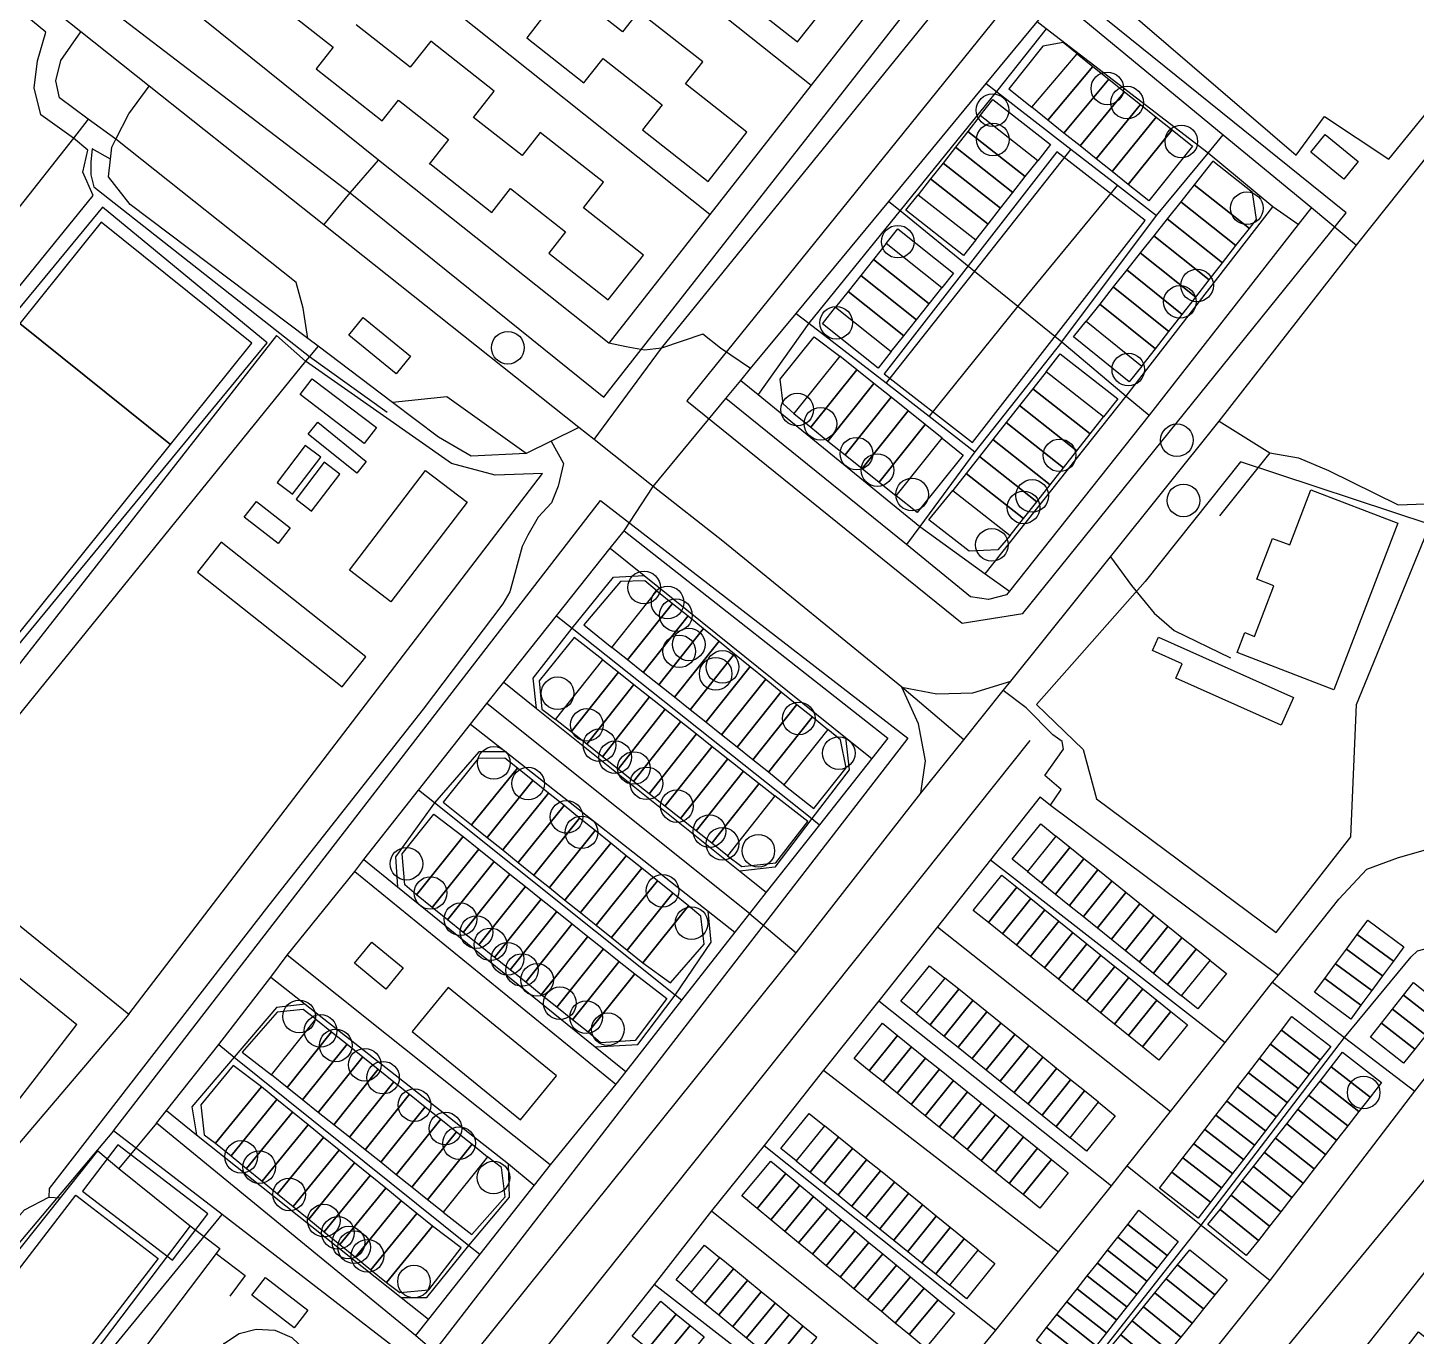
# Model space of a CAD drawing. Header units: metres. Extents: x 11276530 to 11306586, y 355867 to 367650.
# Drawn here: x 11290514.7 to 11290940.5, y 361269.6 to 361670.7 of the extents above; entities that cross this region are included whole.
import ezdxf

# ---------------------------------------------------------------- set-up
doc = ezdxf.new("R2010")
doc.units = ezdxf.units.M
for name, color, linetype in [('AMENITY', 6, 'Continuous'), ('BUILDING', 8, 'Continuous'), ('HIGHWAY_FOOTWAY', 6, 'Continuous'), ('HIGHWAY_PATH', 3, 'Continuous'), ('HIGHWAY_RESIDENTIAL', 7, 'Continuous'), ('HIGHWAY_SERVICE', 8, 'Continuous'), ('HIGHWAY_TERTIARY', 3, 'Continuous'), ('LANDUSE', 2, 'Continuous'), ('OSM_OTHER', 7, 'Continuous'), ('WATERWAY_DRAIN', 4, 'Continuous')]:
    doc.layers.add(name, color=color, linetype=linetype)

msp = doc.modelspace()

# ---------------------------------------------------------------- linework, layer by layer
at = {"layer": 'AMENITY'}
for points in [[(11290520.27, 361669.37), (11290479.42, 361703.06), (11290343.8, 361531.69), (11290416.11, 361473.16), (11290534.71, 361619.29), (11290531.62, 361626.52), (11290533.17, 361633.23), (11290528.68, 361636.94), (11290518.72, 361644.07), (11290516.65, 361652.33), (11290517.68, 361660.59), (11290520.27, 361669.37)], [(11290830.29, 361632.72), (11290777.35, 361564.64), (11290804.4, 361543.6), (11290857.33, 361611.68), (11290830.29, 361632.72)], [(11290590.96, 361576.42), (11290473.61, 361426.62), (11290545.7, 361368.27), (11290672.53, 361534.09), (11290658.08, 361533.57), (11290644.65, 361537.19), (11290599.87, 361568.57), (11290590.96, 361576.42)], [(11290574.01, 361513.02), (11290566.73, 361503.83), (11290611.14, 361468.7), (11290618.4, 361477.89), (11290574.01, 361513.02)], [(11290643.67, 361376.51), (11290632.63, 361363), (11290665.76, 361335.9), (11290676.81, 361349.4), (11290643.67, 361376.51)], [(11290541.03, 361332.58), (11290481.3, 361261.84), (11290514.78, 361234.31), (11290574.32, 361306.85), (11290541.03, 361332.58)], [(11290542.37, 361328.25), (11290531.5, 361314.08), (11290559.09, 361292.89), (11290569.97, 361307.06), (11290542.37, 361328.25)]]:
    msp.add_lwpolyline(points, dxfattribs=at)
msp.add_lwpolyline([(11290886.57, 361537.62), (11290857.34, 361500.92), (11290824, 361463.25), (11290838.31, 361449.5), (11290842.42, 361434.36), (11290897.5, 361393.36), (11290920.41, 361422.63), (11290922.21, 361463.24), (11290944.77, 361518.4), (11290886.57, 361537.62)], close=True, dxfattribs=at)
for centre in [(11290810.58, 361645.48), (11290810.69, 361636.48), (11290762.62, 361580.31), (11290852.2, 361565.96), (11290757.8, 361549.35), (11290775.25, 361535.13), (11290785.88, 361527.64), (11290710.93, 361494.53), (11290713.45, 361490.66), (11290714.48, 361479.55), (11290725.66, 361472.65), (11290677.17, 361466.69), (11290751.14, 361458.97), (11290694.84, 361447.08), (11290700.59, 361443.78), (11290684.52, 361424.05), (11290727.72, 361420.54), (11290709.35, 361406.13), (11290647.4, 361397.41), (11290604.5, 361363.17), (11290692.61, 361363.67), (11290924.37, 361344.29), (11290580.16, 361324.53), (11290657.52, 361318.21), (11290594.88, 361313.04), (11290633.14, 361286.32)]:
    msp.add_circle(centre, 5, dxfattribs=at)
at = {"layer": 'BUILDING'}
for points in [[(11290673.29, 361674.78), (11290667.7, 361667.67), (11290685.27, 361653.86), (11290691.15, 361661.34), (11290709.24, 361647.11), (11290703.21, 361639.44), (11290723.31, 361623.65), (11290735.17, 361638.75), (11290716.38, 361653.51), (11290721.69, 361660.27), (11290702.01, 361675.72), (11290697.11, 361669.49), (11290682.58, 361680.92)], [(11290732.36, 361680.91), (11290750.8, 361666.42), (11290763.41, 361682.47)], [(11290591.43, 361678.04), (11290608.32, 361664.75), (11290603.1, 361658.12), (11290623.37, 361642.17), (11290628.39, 361648.56), (11290643.77, 361636.46), (11290637.85, 361628.94), (11290637.99, 361629.11), (11290657.01, 361614.14), (11290662.77, 361621.46), (11290679.61, 361608.21), (11290674.47, 361601.68), (11290692.72, 361587.32), (11290703.54, 361601.06), (11290685.14, 361615.54), (11290691.3, 361623.36), (11290671.87, 361638.65), (11290666.27, 361631.54), (11290651.43, 361643.21), (11290657.78, 361651.27), (11290638.26, 361666.61), (11290632, 361658.64), (11290615.44, 361671.68)]]:
    msp.add_lwpolyline(points, dxfattribs=at)
for points in [[(11290836.51, 361662.78), (11290832.23, 361666.21), (11290825.95, 361665.09), (11290815.52, 361652.07), (11290822.61, 361646.39), (11290836.51, 361662.78)], [(11290827.54, 361642.44), (11290822.61, 361646.39), (11290836.51, 361662.78), (11290841.37, 361658.89), (11290827.54, 361642.44)], [(11290832.47, 361638.48), (11290827.54, 361642.44), (11290841.37, 361658.89), (11290846.22, 361655), (11290832.47, 361638.48)], [(11290837.4, 361634.54), (11290832.47, 361638.48), (11290846.22, 361655), (11290851.07, 361651.12), (11290837.4, 361634.54)], [(11290842.33, 361630.58), (11290837.4, 361634.54), (11290851.07, 361651.12), (11290855.93, 361647.22), (11290842.33, 361630.58)], [(11290806.8, 361643.8), (11290810.69, 361648.75), (11290828.31, 361634.91), (11290824.42, 361629.96), (11290806.8, 361643.8)], [(11290847.27, 361626.63), (11290842.33, 361630.58), (11290855.93, 361647.22), (11290860.78, 361643.33), (11290847.27, 361626.63)], [(11290806.8, 361643.8), (11290802.99, 361638.95), (11290820.62, 361625.11), (11290824.42, 361629.96), (11290806.8, 361643.8)], [(11290852.2, 361622.67), (11290847.27, 361626.63), (11290860.78, 361643.33), (11290865.63, 361639.44), (11290852.2, 361622.67)], [(11290802.99, 361638.95), (11290799.19, 361634.1), (11290816.81, 361620.26), (11290820.62, 361625.11), (11290802.99, 361638.95)], [(11290865.63, 361639.44), (11290871.9, 361634.42), (11290858.47, 361617.65), (11290852.2, 361622.67), (11290865.63, 361639.44)], [(11290908.15, 361632.64), (11290912.53, 361638.01), (11290922.71, 361629.71), (11290918.31, 361624.32), (11290917.81, 361624.73), (11290908.15, 361632.64)], [(11290799.19, 361634.1), (11290795.38, 361629.26), (11290813.01, 361615.42), (11290816.81, 361620.26), (11290799.19, 361634.1)], [(11290795.38, 361629.26), (11290791.57, 361624.41), (11290809.21, 361610.57), (11290813.01, 361615.42), (11290795.38, 361629.26)], [(11290889.32, 361609.25), (11290891.47, 361612), (11290890.29, 361620.23), (11290878.12, 361629.85), (11290872.4, 361622.63), (11290889.32, 361609.25)], [(11290791.57, 361624.41), (11290787.77, 361619.56), (11290805.4, 361605.72), (11290809.21, 361610.57), (11290791.57, 361624.41)], [(11290885.2, 361603.97), (11290889.32, 361609.25), (11290872.4, 361622.63), (11290868.26, 361617.4), (11290885.2, 361603.97)], [(11290787.77, 361619.56), (11290805.4, 361605.72), (11290801.65, 361600.95), (11290784.01, 361614.79), (11290787.77, 361619.56)], [(11290881.09, 361598.69), (11290885.2, 361603.97), (11290868.26, 361617.4), (11290864.13, 361612.18), (11290881.09, 361598.69)], [(11290876.97, 361593.41), (11290881.09, 361598.69), (11290864.13, 361612.18), (11290859.99, 361606.95), (11290876.97, 361593.41)], [(11290777.93, 361604.59), (11290781.49, 361609.07), (11290798.58, 361595.49), (11290795.01, 361591.01), (11290777.93, 361604.59)], [(11290777.93, 361604.59), (11290774.04, 361599.7), (11290791.14, 361586.12), (11290795.01, 361591.01), (11290777.93, 361604.59)], [(11290872.86, 361588.13), (11290876.97, 361593.41), (11290859.99, 361606.95), (11290855.85, 361601.72), (11290872.86, 361588.13)], [(11290774.04, 361599.7), (11290770.17, 361594.82), (11290787.25, 361581.23), (11290791.14, 361586.12), (11290774.04, 361599.7)], [(11290868.74, 361582.86), (11290872.86, 361588.13), (11290855.85, 361601.72), (11290851.71, 361596.49), (11290868.74, 361582.86)], [(11290864.62, 361577.57), (11290868.74, 361582.86), (11290851.71, 361596.49), (11290847.58, 361591.27), (11290864.62, 361577.57)], [(11290770.17, 361594.82), (11290766.28, 361589.92), (11290783.38, 361576.34), (11290787.25, 361581.23), (11290770.17, 361594.82)], [(11290860.5, 361572.3), (11290864.62, 361577.57), (11290847.58, 361591.27), (11290843.44, 361586.04), (11290860.5, 361572.3)], [(11290766.28, 361589.92), (11290762.4, 361585.04), (11290779.5, 361571.46), (11290783.38, 361576.34), (11290766.28, 361589.92)], [(11290762.4, 361585.04), (11290779.5, 361571.46), (11290775.48, 361566.41), (11290758.38, 361579.99), (11290762.4, 361585.04)], [(11290856.38, 361567.01), (11290860.5, 361572.3), (11290843.44, 361586.04), (11290839.3, 361580.82), (11290856.38, 361567.01)], [(11290613.21, 361576.53), (11290617.6, 361581.91), (11290632.1, 361570.06), (11290627.7, 361564.68), (11290613.21, 361576.53)], [(11290839.3, 361580.82), (11290856.38, 361567.01), (11290852.44, 361562.14), (11290835.36, 361575.94), (11290839.3, 361580.82)], [(11290749.63, 361552.43), (11290746.39, 361555.48), (11290745.42, 361563.02), (11290755.85, 361576.03), (11290763.72, 361570.03), (11290749.63, 361552.43)], [(11290749.63, 361552.43), (11290754.86, 361548.24), (11290768.96, 361565.84), (11290763.72, 361570.03), (11290749.63, 361552.43)], [(11290826.96, 361565.28), (11290831.31, 361570.81), (11290848.94, 361556.94), (11290844.58, 361551.41), (11290826.96, 361565.28)], [(11290754.86, 361548.24), (11290760.1, 361544.04), (11290774.2, 361561.65), (11290768.96, 361565.84), (11290754.86, 361548.24)], [(11290840.5, 361546.22), (11290844.58, 361551.41), (11290826.96, 361565.28), (11290822.88, 361560.09), (11290840.5, 361546.22)], [(11290601.93, 361563.13), (11290621.6, 361548.15), (11290617.88, 361543.27), (11290598.21, 361558.26), (11290601.93, 361563.13)], [(11290760.1, 361544.04), (11290765.34, 361539.85), (11290779.43, 361557.46), (11290774.2, 361561.65), (11290760.1, 361544.04)], [(11290765.34, 361539.85), (11290770.57, 361535.66), (11290784.67, 361553.26), (11290779.43, 361557.46), (11290765.34, 361539.85)], [(11290836.41, 361541.02), (11290840.5, 361546.22), (11290822.88, 361560.09), (11290818.79, 361554.89), (11290836.41, 361541.02)], [(11290770.57, 361535.66), (11290775.81, 361531.47), (11290789.9, 361549.07), (11290784.67, 361553.26), (11290770.57, 361535.66)], [(11290832.33, 361535.83), (11290836.41, 361541.02), (11290818.79, 361554.89), (11290814.71, 361549.7), (11290832.33, 361535.83)], [(11290603.62, 361549.83), (11290618.5, 361537.8), (11290615.57, 361534.15), (11290600.67, 361546.18), (11290603.62, 361549.83)], [(11290775.81, 361531.47), (11290781.04, 361527.27), (11290795.15, 361544.88), (11290789.9, 361549.07), (11290775.81, 361531.47)], [(11290828.23, 361530.63), (11290832.33, 361535.83), (11290814.71, 361549.7), (11290810.61, 361544.5), (11290828.23, 361530.63)], [(11290795.15, 361544.88), (11290801.55, 361539.75), (11290787.45, 361522.15), (11290781.04, 361527.27), (11290795.15, 361544.88)], [(11290824.15, 361525.43), (11290828.23, 361530.63), (11290810.61, 361544.5), (11290806.52, 361539.3), (11290824.15, 361525.43)], [(11290820.06, 361520.24), (11290824.15, 361525.43), (11290806.52, 361539.3), (11290802.44, 361534.11), (11290820.06, 361520.24)], [(11290613.33, 361504.45), (11290636.72, 361535.05), (11290649.41, 361525.33), (11290626.02, 361494.74), (11290613.33, 361504.45)], [(11290815.97, 361515.04), (11290820.06, 361520.24), (11290802.44, 361534.11), (11290798.35, 361528.91), (11290815.97, 361515.04)], [(11290815.97, 361515.04), (11290812.19, 361510.63), (11290803.36, 361510.29), (11290791.08, 361519.87), (11290798.35, 361528.91), (11290815.97, 361515.04)], [(11290693.83, 361480.76), (11290707.64, 361498.14), (11290703.92, 361501.16), (11290696.45, 361500.94), (11290685.22, 361487.64), (11290693.83, 361480.76)], [(11290707.64, 361498.14), (11290712.41, 361494.27), (11290698.63, 361476.93), (11290693.83, 361480.76), (11290707.64, 361498.14)], [(11290712.41, 361494.27), (11290717.18, 361490.39), (11290703.43, 361473.11), (11290698.63, 361476.93), (11290712.41, 361494.27)], [(11290717.18, 361490.39), (11290721.94, 361486.52), (11290708.23, 361469.27), (11290703.43, 361473.11), (11290717.18, 361490.39)], [(11290721.94, 361486.52), (11290726.71, 361482.65), (11290713.03, 361465.45), (11290708.23, 361469.27), (11290721.94, 361486.52)], [(11290676.51, 361458.64), (11290691.01, 361476.98), (11290682.22, 361483.79), (11290671.57, 361470.53), (11290672.35, 361461.82), (11290676.51, 361458.64)], [(11290726.71, 361482.65), (11290731.48, 361478.78), (11290717.82, 361461.61), (11290713.03, 361465.45), (11290726.71, 361482.65)], [(11290691.01, 361476.98), (11290695.81, 361473.19), (11290681.31, 361454.84), (11290676.51, 361458.64), (11290691.01, 361476.98)], [(11290731.48, 361478.78), (11290736.25, 361474.9), (11290722.62, 361457.79), (11290717.82, 361461.61), (11290731.48, 361478.78)], [(11290695.81, 361473.19), (11290700.61, 361469.38), (11290686.11, 361451.04), (11290681.31, 361454.84), (11290695.81, 361473.19)], [(11290736.25, 361474.9), (11290741.01, 361471.03), (11290727.42, 361453.96), (11290722.62, 361457.79), (11290736.25, 361474.9)], [(11290700.61, 361469.38), (11290705.41, 361465.59), (11290690.92, 361447.25), (11290686.11, 361451.04), (11290700.61, 361469.38)], [(11290741.01, 361471.03), (11290745.78, 361467.17), (11290732.22, 361450.13), (11290727.42, 361453.96), (11290741.01, 361471.03)], [(11290705.41, 361465.59), (11290710.21, 361461.8), (11290695.72, 361443.46), (11290690.92, 361447.25), (11290705.41, 361465.59)], [(11290745.78, 361467.17), (11290750.54, 361463.3), (11290737.02, 361446.3), (11290732.22, 361450.13), (11290745.78, 361467.17)], [(11290750.54, 361463.3), (11290755.32, 361459.43), (11290741.81, 361442.48), (11290737.02, 361446.3), (11290750.54, 361463.3)], [(11290710.21, 361461.8), (11290715.01, 361458.01), (11290700.51, 361439.67), (11290695.72, 361443.46), (11290710.21, 361461.8)], [(11290755.32, 361459.43), (11290760.08, 361455.55), (11290746.61, 361438.64), (11290741.81, 361442.48), (11290755.32, 361459.43)], [(11290715.01, 361458.01), (11290719.81, 361454.21), (11290705.31, 361435.87), (11290700.51, 361439.67), (11290715.01, 361458.01)], [(11290760.08, 361455.55), (11290746.61, 361438.64), (11290755.73, 361431.37), (11290765.72, 361443.84), (11290763.94, 361452.41), (11290760.08, 361455.55)], [(11290719.81, 361454.21), (11290724.61, 361450.42), (11290710.11, 361432.08), (11290705.31, 361435.87), (11290719.81, 361454.21)], [(11290724.61, 361450.42), (11290729.41, 361446.63), (11290714.92, 361428.29), (11290710.11, 361432.08), (11290724.61, 361450.42)], [(11290650.81, 361426.32), (11290664.85, 361443.76), (11290661, 361446.78), (11290652.85, 361446.66), (11290642.06, 361433.34), (11290650.81, 361426.32)], [(11290729.41, 361446.63), (11290734.21, 361442.84), (11290719.72, 361424.49), (11290714.92, 361428.29), (11290729.41, 361446.63)], [(11290650.81, 361426.32), (11290655.59, 361422.48), (11290669.62, 361439.93), (11290664.85, 361443.76), (11290650.81, 361426.32)], [(11290734.21, 361442.84), (11290739.01, 361439.03), (11290724.51, 361420.69), (11290719.72, 361424.49), (11290734.21, 361442.84)], [(11290655.59, 361422.48), (11290660.36, 361418.64), (11290674.4, 361436.09), (11290669.62, 361439.93), (11290655.59, 361422.48)], [(11290739.01, 361439.03), (11290743.81, 361435.24), (11290729.31, 361416.9), (11290724.51, 361420.69), (11290739.01, 361439.03)], [(11290660.36, 361418.64), (11290665.13, 361414.81), (11290679.16, 361432.24), (11290674.4, 361436.09), (11290660.36, 361418.64)], [(11290743.81, 361435.24), (11290729.31, 361416.9), (11290733.64, 361413.59), (11290744.08, 361414.67), (11290753.94, 361427.38), (11290743.81, 361435.24)], [(11290648.19, 361422.73), (11290633.9, 361404.85), (11290630.32, 361407.97), (11290629.56, 361417.45), (11290639.24, 361429.63), (11290648.19, 361422.73)], [(11290665.13, 361414.81), (11290669.9, 361410.96), (11290683.94, 361428.41), (11290679.16, 361432.24), (11290665.13, 361414.81)], [(11290669.9, 361410.96), (11290674.68, 361407.12), (11290688.71, 361424.57), (11290683.94, 361428.41), (11290669.9, 361410.96)], [(11290829.99, 361422.89), (11290821.26, 361412.05), (11290816.63, 361415.79), (11290825.36, 361426.62), (11290829.99, 361422.89)], [(11290648.19, 361422.73), (11290652.98, 361418.91), (11290638.69, 361401.02), (11290633.9, 361404.85), (11290648.19, 361422.73)], [(11290674.68, 361407.12), (11290679.44, 361403.29), (11290693.48, 361420.73), (11290688.71, 361424.57), (11290674.68, 361407.12)], [(11290679.44, 361403.29), (11290684.22, 361399.44), (11290698.25, 361416.89), (11290693.48, 361420.73), (11290679.44, 361403.29)], [(11290821.26, 361412.05), (11290825.56, 361408.58), (11290834.29, 361419.43), (11290829.99, 361422.89), (11290821.26, 361412.05)], [(11290652.98, 361418.91), (11290657.77, 361415.08), (11290643.47, 361397.2), (11290638.69, 361401.02), (11290652.98, 361418.91)], [(11290684.22, 361399.44), (11290688.99, 361395.61), (11290703.03, 361413.06), (11290698.25, 361416.89), (11290684.22, 361399.44)], [(11290825.56, 361408.58), (11290829.86, 361405.13), (11290838.58, 361415.97), (11290834.29, 361419.43), (11290825.56, 361408.58)], [(11290657.77, 361415.08), (11290662.55, 361411.26), (11290648.26, 361393.38), (11290643.47, 361397.2), (11290657.77, 361415.08)], [(11290688.99, 361395.61), (11290693.76, 361391.77), (11290707.79, 361409.21), (11290703.03, 361413.06), (11290688.99, 361395.61)], [(11290829.86, 361405.13), (11290834.15, 361401.66), (11290842.88, 361412.51), (11290838.58, 361415.97), (11290829.86, 361405.13)], [(11290834.15, 361401.66), (11290838.45, 361398.2), (11290847.18, 361409.04), (11290842.88, 361412.51), (11290834.15, 361401.66)], [(11290662.55, 361411.26), (11290667.34, 361407.44), (11290653.05, 361389.55), (11290648.26, 361393.38), (11290662.55, 361411.26)], [(11290693.76, 361391.77), (11290698.53, 361387.92), (11290712.57, 361405.37), (11290707.79, 361409.21), (11290693.76, 361391.77)], [(11290809.28, 361396.36), (11290804.64, 361400.11), (11290813.37, 361410.95), (11290818.01, 361407.2), (11290809.28, 361396.36)], [(11290838.45, 361398.2), (11290842.75, 361394.74), (11290851.47, 361405.58), (11290847.18, 361409.04), (11290838.45, 361398.2)], [(11290667.34, 361407.44), (11290672.13, 361403.61), (11290657.83, 361385.73), (11290653.05, 361389.55), (11290667.34, 361407.44)], [(11290672.13, 361403.61), (11290676.91, 361399.79), (11290662.62, 361381.9), (11290657.83, 361385.73), (11290672.13, 361403.61)], [(11290698.53, 361387.92), (11290703.3, 361384.09), (11290717.35, 361401.53), (11290712.57, 361405.37), (11290698.53, 361387.92)], [(11290818.01, 361407.2), (11290822.31, 361403.75), (11290813.58, 361392.91), (11290809.28, 361396.36), (11290818.01, 361407.2)], [(11290822.31, 361403.75), (11290826.61, 361400.28), (11290817.88, 361389.44), (11290813.58, 361392.91), (11290822.31, 361403.75)], [(11290842.75, 361394.74), (11290847.04, 361391.28), (11290855.77, 361402.12), (11290851.47, 361405.58), (11290842.75, 361394.74)], [(11290676.91, 361399.79), (11290681.7, 361395.96), (11290667.41, 361378.08), (11290662.62, 361381.9), (11290676.91, 361399.79)], [(11290703.3, 361384.09), (11290711.79, 361377.91), (11290722.11, 361389.76), (11290721.11, 361398.36), (11290717.35, 361401.53), (11290703.3, 361384.09)], [(11290826.61, 361400.28), (11290830.9, 361396.82), (11290822.16, 361385.98), (11290817.88, 361389.44), (11290826.61, 361400.28)], [(11290847.04, 361391.28), (11290851.34, 361387.81), (11290860.07, 361398.66), (11290855.77, 361402.12), (11290847.04, 361391.28)], [(11290681.7, 361395.96), (11290686.49, 361392.14), (11290672.19, 361374.25), (11290667.41, 361378.08), (11290681.7, 361395.96)], [(11290830.9, 361396.82), (11290835.2, 361393.35), (11290826.46, 361382.53), (11290822.16, 361385.98), (11290830.9, 361396.82)], [(11290851.34, 361387.81), (11290855.64, 361384.36), (11290864.37, 361395.19), (11290860.07, 361398.66), (11290851.34, 361387.81)], [(11290855.64, 361384.36), (11290859.93, 361380.89), (11290868.66, 361391.74), (11290864.37, 361395.19), (11290855.64, 361384.36)], [(11290922.43, 361392.76), (11290925.64, 361397.11), (11290936.73, 361388.93), (11290933.53, 361384.58), (11290922.43, 361392.76)], [(11290686.49, 361392.14), (11290691.27, 361388.31), (11290676.98, 361370.43), (11290672.19, 361374.25), (11290686.49, 361392.14)], [(11290835.2, 361393.35), (11290839.5, 361389.9), (11290830.76, 361379.06), (11290826.46, 361382.53), (11290835.2, 361393.35)], [(11290859.93, 361380.89), (11290864.23, 361377.43), (11290872.96, 361388.27), (11290868.66, 361391.74), (11290859.93, 361380.89)], [(11290919.1, 361388.25), (11290922.43, 361392.76), (11290933.53, 361384.58), (11290930.2, 361380.06), (11290919.1, 361388.25)], [(11290614.89, 361383.9), (11290620.2, 361390.4), (11290629.87, 361382.5), (11290624.55, 361375.99), (11290614.89, 361383.9)], [(11290691.27, 361388.31), (11290696.06, 361384.49), (11290681.77, 361366.6), (11290676.98, 361370.43), (11290691.27, 361388.31)], [(11290839.5, 361389.9), (11290843.78, 361386.43), (11290835.05, 361375.6), (11290830.76, 361379.06), (11290839.5, 361389.9)], [(11290843.78, 361386.43), (11290848.08, 361382.97), (11290839.35, 361372.14), (11290835.05, 361375.6), (11290843.78, 361386.43)], [(11290864.23, 361377.43), (11290868.53, 361373.96), (11290877.26, 361384.81), (11290872.96, 361388.27), (11290864.23, 361377.43)], [(11290915.77, 361383.73), (11290919.1, 361388.25), (11290930.2, 361380.06), (11290926.87, 361375.55), (11290915.77, 361383.73)], [(11290696.06, 361384.49), (11290700.85, 361380.68), (11290686.55, 361362.78), (11290681.77, 361366.6), (11290696.06, 361384.49)], [(11290787.16, 361368.53), (11290782.48, 361372.31), (11290791.25, 361383.16), (11290795.93, 361379.38), (11290787.16, 361368.53)], [(11290848.08, 361382.97), (11290852.38, 361379.51), (11290843.65, 361368.68), (11290839.35, 361372.14), (11290848.08, 361382.97)], [(11290877.26, 361384.81), (11290882.3, 361380.74), (11290873.57, 361369.91), (11290868.53, 361373.96), (11290877.26, 361384.81)], [(11290912.44, 361379.22), (11290915.77, 361383.73), (11290926.87, 361375.55), (11290923.54, 361371.03), (11290912.44, 361379.22)], [(11290686.55, 361362.78), (11290700.85, 361380.68), (11290710.68, 361373.08), (11290700.95, 361360.2), (11290690.35, 361359.51), (11290686.55, 361362.78)], [(11290787.16, 361368.53), (11290791.45, 361365.07), (11290800.21, 361375.92), (11290795.93, 361379.38), (11290787.16, 361368.53)], [(11290852.38, 361379.51), (11290856.67, 361376.05), (11290847.93, 361365.22), (11290843.65, 361368.68), (11290852.38, 361379.51)], [(11290912.44, 361379.22), (11290923.54, 361371.03), (11290920.44, 361366.82), (11290909.34, 361375), (11290912.44, 361379.22)], [(11290946.8, 361366.15), (11290936.63, 361374.15), (11290939.64, 361377.98), (11290949.8, 361369.96), (11290946.8, 361366.15)], [(11290791.45, 361365.07), (11290795.74, 361361.61), (11290804.5, 361372.46), (11290800.21, 361375.92), (11290791.45, 361365.07)], [(11290856.67, 361376.05), (11290860.97, 361372.58), (11290852.23, 361361.75), (11290847.93, 361365.22), (11290856.67, 361376.05)], [(11290933.24, 361369.85), (11290936.63, 361374.15), (11290946.8, 361366.15), (11290943.4, 361361.84), (11290933.24, 361369.85)], [(11290589.43, 361349.69), (11290603.06, 361366.74), (11290599.21, 361369.77), (11290591.15, 361368.91), (11290580.41, 361356.7), (11290589.43, 361349.69)], [(11290795.74, 361361.61), (11290800.02, 361358.14), (11290808.79, 361368.99), (11290804.5, 361372.46), (11290795.74, 361361.61)], [(11290860.97, 361372.58), (11290865.27, 361369.12), (11290856.53, 361358.3), (11290852.23, 361361.75), (11290860.97, 361372.58)], [(11290929.85, 361365.56), (11290933.24, 361369.85), (11290943.4, 361361.84), (11290940.02, 361357.55), (11290929.85, 361365.56)], [(11290603.06, 361366.74), (11290607.85, 361362.9), (11290594.21, 361345.86), (11290589.43, 361349.69), (11290603.06, 361366.74)], [(11290772.77, 361350.98), (11290768.11, 361354.74), (11290776.8, 361365.55), (11290781.47, 361361.78), (11290772.77, 361350.98)], [(11290800.02, 361358.14), (11290804.31, 361354.67), (11290813.08, 361365.52), (11290808.79, 361368.99), (11290800.02, 361358.14)], [(11290804.31, 361354.67), (11290808.59, 361351.22), (11290817.37, 361362.07), (11290813.08, 361365.52), (11290804.31, 361354.67)], [(11290856.53, 361358.3), (11290865.27, 361369.12), (11290870.31, 361365.06), (11290861.58, 361354.23), (11290856.53, 361358.3)], [(11290899.17, 361363.43), (11290902.39, 361367.6), (11290914.26, 361358.44), (11290911.04, 361354.26), (11290899.17, 361363.43)], [(11290926.46, 361361.25), (11290929.85, 361365.56), (11290940.02, 361357.55), (11290936.62, 361353.25), (11290926.46, 361361.25)], [(11290607.85, 361362.9), (11290612.64, 361359.08), (11290599, 361342.03), (11290594.21, 361345.86), (11290607.85, 361362.9)], [(11290781.47, 361361.78), (11290785.76, 361358.32), (11290777.07, 361347.53), (11290772.77, 361350.98), (11290781.47, 361361.78)], [(11290808.59, 361351.22), (11290812.89, 361347.75), (11290821.65, 361358.6), (11290817.37, 361362.07), (11290808.59, 361351.22)], [(11290895.81, 361359.07), (11290899.17, 361363.43), (11290911.04, 361354.26), (11290907.68, 361349.9), (11290895.81, 361359.07)], [(11290612.64, 361359.08), (11290617.42, 361355.24), (11290603.79, 361338.2), (11290599, 361342.03), (11290612.64, 361359.08)], [(11290785.76, 361358.32), (11290790.05, 361354.86), (11290781.35, 361344.07), (11290777.07, 361347.53), (11290785.76, 361358.32)], [(11290812.89, 361347.75), (11290817.18, 361344.29), (11290825.94, 361355.14), (11290821.65, 361358.6), (11290812.89, 361347.75)], [(11290892.45, 361354.71), (11290895.81, 361359.07), (11290907.68, 361349.9), (11290904.32, 361345.55), (11290892.45, 361354.71)], [(11290914.39, 361352.14), (11290917.93, 361356.68), (11290929.87, 361347.36), (11290926.33, 361342.82), (11290914.39, 361352.14)], [(11290586.34, 361346.06), (11290577.67, 361352.6), (11290567.77, 361340.5), (11290568.8, 361331.33), (11290572.25, 361328.77), (11290586.34, 361346.06)], [(11290617.42, 361355.24), (11290622.21, 361351.42), (11290608.58, 361334.37), (11290603.79, 361338.2), (11290617.42, 361355.24)], [(11290790.05, 361354.86), (11290794.35, 361351.41), (11290785.65, 361340.61), (11290781.35, 361344.07), (11290790.05, 361354.86)], [(11290817.18, 361344.29), (11290821.46, 361340.83), (11290830.22, 361351.68), (11290825.94, 361355.14), (11290817.18, 361344.29)], [(11290889.09, 361350.36), (11290892.45, 361354.71), (11290904.32, 361345.55), (11290900.96, 361341.19), (11290889.09, 361350.36)], [(11290622.21, 361351.42), (11290627.01, 361347.58), (11290613.36, 361330.54), (11290608.58, 361334.37), (11290622.21, 361351.42)], [(11290794.35, 361351.41), (11290798.64, 361347.95), (11290789.95, 361337.16), (11290785.65, 361340.61), (11290794.35, 361351.41)], [(11290798.64, 361347.95), (11290802.93, 361344.49), (11290794.23, 361333.7), (11290789.95, 361337.16), (11290798.64, 361347.95)], [(11290821.46, 361340.83), (11290825.75, 361337.36), (11290834.52, 361348.21), (11290830.22, 361351.68), (11290821.46, 361340.83)], [(11290825.75, 361337.36), (11290830.03, 361333.9), (11290838.81, 361344.75), (11290834.52, 361348.21), (11290825.75, 361337.36)], [(11290885.73, 361346), (11290889.09, 361350.36), (11290900.96, 361341.19), (11290897.59, 361336.85), (11290885.73, 361346)], [(11290910.99, 361347.77), (11290914.39, 361352.14), (11290926.33, 361342.82), (11290922.9, 361338.43), (11290910.99, 361347.77)], [(11290572.25, 361328.77), (11290577.03, 361324.88), (11290591.11, 361342.16), (11290586.34, 361346.06), (11290572.25, 361328.77)], [(11290627.01, 361347.58), (11290631.8, 361343.76), (11290618.15, 361326.71), (11290613.36, 361330.54), (11290627.01, 361347.58)], [(11290631.8, 361343.76), (11290636.58, 361339.92), (11290622.95, 361322.88), (11290618.15, 361326.71), (11290631.8, 361343.76)], [(11290802.93, 361344.49), (11290807.22, 361341.05), (11290798.53, 361330.26), (11290794.23, 361333.7), (11290802.93, 361344.49)], [(11290830.03, 361333.9), (11290834.32, 361330.43), (11290843.09, 361341.28), (11290838.81, 361344.75), (11290830.03, 361333.9)], [(11290882.37, 361341.65), (11290885.73, 361346), (11290897.59, 361336.85), (11290894.23, 361332.49), (11290882.37, 361341.65)], [(11290907.58, 361343.4), (11290910.99, 361347.77), (11290922.9, 361338.43), (11290919.48, 361334.04), (11290907.58, 361343.4)], [(11290577.03, 361324.88), (11290581.79, 361321), (11290595.88, 361338.28), (11290591.11, 361342.16), (11290577.03, 361324.88)], [(11290636.58, 361339.92), (11290641.37, 361336.1), (11290627.73, 361319.05), (11290622.95, 361322.88), (11290636.58, 361339.92)], [(11290807.22, 361341.05), (11290811.51, 361337.59), (11290802.82, 361326.8), (11290798.53, 361330.26), (11290807.22, 361341.05)], [(11290834.32, 361330.43), (11290843.09, 361341.28), (11290848.16, 361337.18), (11290839.4, 361326.33), (11290834.32, 361330.43)], [(11290879, 361337.29), (11290882.37, 361341.65), (11290894.23, 361332.49), (11290890.87, 361328.14), (11290879, 361337.29)], [(11290904.17, 361339.03), (11290907.58, 361343.4), (11290919.48, 361334.04), (11290916.05, 361329.63), (11290904.17, 361339.03)], [(11290581.79, 361321), (11290586.56, 361317.11), (11290600.65, 361334.39), (11290595.88, 361338.28), (11290581.79, 361321)], [(11290641.37, 361336.1), (11290646.16, 361332.26), (11290632.52, 361315.22), (11290627.73, 361319.05), (11290641.37, 361336.1)], [(11290750.32, 361323.29), (11290745.64, 361327.07), (11290754.37, 361337.86), (11290759.05, 361334.08), (11290750.32, 361323.29)], [(11290811.51, 361337.59), (11290815.81, 361334.14), (11290807.11, 361323.34), (11290802.82, 361326.8), (11290811.51, 361337.59)], [(11290875.64, 361332.93), (11290879, 361337.29), (11290890.87, 361328.14), (11290887.51, 361323.78), (11290875.64, 361332.93)], [(11290900.78, 361334.66), (11290904.17, 361339.03), (11290916.05, 361329.63), (11290912.63, 361325.24), (11290900.78, 361334.66)], [(11290586.56, 361317.11), (11290591.33, 361313.22), (11290605.41, 361330.5), (11290600.65, 361334.39), (11290586.56, 361317.11)], [(11290646.16, 361332.26), (11290650.94, 361328.44), (11290637.31, 361311.39), (11290632.52, 361315.22), (11290646.16, 361332.26)], [(11290750.32, 361323.29), (11290754.6, 361319.82), (11290763.33, 361330.61), (11290759.05, 361334.08), (11290750.32, 361323.29)], [(11290815.81, 361334.14), (11290820.1, 361330.68), (11290811.41, 361319.89), (11290807.11, 361323.34), (11290815.81, 361334.14)], [(11290872.28, 361328.58), (11290875.64, 361332.93), (11290887.51, 361323.78), (11290884.16, 361319.43), (11290872.28, 361328.58)], [(11290897.37, 361330.29), (11290900.78, 361334.66), (11290912.63, 361325.24), (11290909.2, 361320.85), (11290897.37, 361330.29)], [(11290591.33, 361313.22), (11290596.1, 361309.34), (11290610.19, 361326.62), (11290605.41, 361330.5), (11290591.33, 361313.22)], [(11290650.94, 361328.44), (11290655.73, 361324.6), (11290642.09, 361307.56), (11290637.31, 361311.39), (11290650.94, 361328.44)], [(11290754.6, 361319.82), (11290758.89, 361316.36), (11290767.62, 361327.16), (11290763.33, 361330.61), (11290754.6, 361319.82)], [(11290758.89, 361316.36), (11290763.18, 361312.9), (11290771.9, 361323.69), (11290767.62, 361327.16), (11290758.89, 361316.36)], [(11290820.1, 361330.68), (11290824.39, 361327.22), (11290815.7, 361316.43), (11290811.41, 361319.89), (11290820.1, 361330.68)], [(11290824.39, 361327.22), (11290828.69, 361323.77), (11290819.99, 361312.97), (11290815.7, 361316.43), (11290824.39, 361327.22)], [(11290868.92, 361324.22), (11290872.28, 361328.58), (11290884.16, 361319.43), (11290880.8, 361315.07), (11290868.92, 361324.22)], [(11290893.96, 361325.92), (11290897.37, 361330.29), (11290909.2, 361320.85), (11290905.79, 361316.45), (11290893.96, 361325.92)], [(11290596.1, 361309.34), (11290600.87, 361305.45), (11290614.95, 361322.73), (11290610.19, 361326.62), (11290596.1, 361309.34)], [(11290600.87, 361305.45), (11290605.64, 361301.57), (11290619.73, 361318.85), (11290614.95, 361322.73), (11290600.87, 361305.45)], [(11290655.73, 361324.6), (11290642.09, 361307.56), (11290650.88, 361300.72), (11290661.06, 361312.27), (11290659.98, 361321.34), (11290655.73, 361324.6)], [(11290738.36, 361308.73), (11290733.7, 361312.6), (11290742.57, 361323.28), (11290747.22, 361319.42), (11290738.36, 361308.73)], [(11290763.18, 361312.9), (11290767.46, 361309.43), (11290776.19, 361320.22), (11290771.9, 361323.69), (11290763.18, 361312.9)], [(11290819.99, 361312.97), (11290828.69, 361323.77), (11290833.77, 361319.66), (11290825.08, 361308.87), (11290819.99, 361312.97)], [(11290865.56, 361319.86), (11290868.92, 361324.22), (11290880.8, 361315.07), (11290877.43, 361310.71), (11290865.56, 361319.86)], [(11290890.56, 361321.56), (11290893.96, 361325.92), (11290905.79, 361316.45), (11290902.36, 361312.06), (11290890.56, 361321.56)], [(11290605.64, 361301.57), (11290610.41, 361297.68), (11290624.49, 361314.96), (11290619.73, 361318.85), (11290605.64, 361301.57)], [(11290747.22, 361319.42), (11290751.46, 361315.91), (11290742.6, 361305.21), (11290738.36, 361308.73), (11290747.22, 361319.42)], [(11290767.46, 361309.43), (11290771.75, 361305.96), (11290780.47, 361316.75), (11290776.19, 361320.22), (11290767.46, 361309.43)], [(11290865.56, 361319.86), (11290877.43, 361310.71), (11290873.64, 361305.8), (11290861.78, 361314.97), (11290865.56, 361319.86)], [(11290887.15, 361317.19), (11290890.56, 361321.56), (11290902.36, 361312.06), (11290898.93, 361307.66), (11290887.15, 361317.19)], [(11290610.41, 361297.68), (11290615.18, 361293.79), (11290629.26, 361311.07), (11290624.49, 361314.96), (11290610.41, 361297.68)], [(11290751.46, 361315.91), (11290755.71, 361312.38), (11290746.83, 361301.7), (11290742.6, 361305.21), (11290751.46, 361315.91)], [(11290771.75, 361305.96), (11290776.03, 361302.5), (11290784.75, 361313.3), (11290780.47, 361316.75), (11290771.75, 361305.96)], [(11290883.75, 361312.82), (11290887.15, 361317.19), (11290898.93, 361307.66), (11290895.51, 361303.26), (11290883.75, 361312.82)], [(11290529.43, 361312.76), (11290554.65, 361293.35), (11290516.08, 361243.21), (11290490.85, 361262.61), (11290529.43, 361312.76)], [(11290615.18, 361293.79), (11290619.94, 361289.91), (11290634.03, 361307.19), (11290629.26, 361311.07), (11290615.18, 361293.79)], [(11290755.71, 361312.38), (11290759.94, 361308.87), (11290751.08, 361298.18), (11290746.83, 361301.7), (11290755.71, 361312.38)], [(11290776.03, 361302.5), (11290780.32, 361299.04), (11290789.04, 361309.83), (11290784.75, 361313.3), (11290776.03, 361302.5)], [(11290780.32, 361299.04), (11290784.6, 361295.57), (11290793.32, 361306.36), (11290789.04, 361309.83), (11290780.32, 361299.04)], [(11290880.35, 361308.45), (11290883.75, 361312.82), (11290895.51, 361303.26), (11290892.08, 361298.87), (11290880.35, 361308.45)], [(11290619.94, 361289.91), (11290624.72, 361286.01), (11290638.8, 361303.3), (11290634.03, 361307.19), (11290619.94, 361289.91)], [(11290759.94, 361308.87), (11290764.18, 361305.36), (11290755.32, 361294.67), (11290751.08, 361298.18), (11290759.94, 361308.87)], [(11290784.6, 361295.57), (11290788.89, 361292.1), (11290797.61, 361302.89), (11290793.32, 361306.36), (11290784.6, 361295.57)], [(11290852.04, 361303.86), (11290855.4, 361308.16), (11290867.53, 361298.64), (11290864.15, 361294.35), (11290852.04, 361303.86)], [(11290880.35, 361308.45), (11290892.08, 361298.87), (11290888.34, 361294.29), (11290876.61, 361303.85), (11290880.35, 361308.45)], [(11290624.72, 361286.01), (11290628.84, 361282.93), (11290637.72, 361283.8), (11290647.59, 361296.65), (11290638.8, 361303.3), (11290624.72, 361286.01)], [(11290764.18, 361305.36), (11290768.42, 361301.85), (11290759.56, 361291.15), (11290755.32, 361294.67), (11290764.18, 361305.36)], [(11290768.42, 361301.85), (11290772.66, 361298.32), (11290763.79, 361287.64), (11290759.56, 361291.15), (11290768.42, 361301.85)], [(11290788.89, 361292.1), (11290793.18, 361288.65), (11290801.89, 361299.44), (11290797.61, 361302.89), (11290788.89, 361292.1)], [(11290848.94, 361299.92), (11290852.04, 361303.86), (11290864.15, 361294.35), (11290861.05, 361290.4), (11290848.94, 361299.92)], [(11290718.11, 361283.09), (11290713.52, 361286.89), (11290722.27, 361297.51), (11290726.86, 361293.71), (11290718.11, 361283.09)], [(11290772.66, 361298.32), (11290776.9, 361294.81), (11290768.03, 361284.13), (11290763.79, 361287.64), (11290772.66, 361298.32)], [(11290793.18, 361288.65), (11290797.46, 361285.18), (11290806.18, 361295.97), (11290801.89, 361299.44), (11290793.18, 361288.65)], [(11290845.82, 361295.96), (11290848.94, 361299.92), (11290861.05, 361290.4), (11290857.93, 361286.44), (11290845.82, 361295.96)], [(11290718.11, 361283.09), (11290722.38, 361279.58), (11290731.13, 361290.2), (11290726.86, 361293.71), (11290718.11, 361283.09)], [(11290776.9, 361294.81), (11290781.14, 361291.3), (11290772.27, 361280.62), (11290768.03, 361284.13), (11290776.9, 361294.81)], [(11290797.46, 361285.18), (11290806.18, 361295.97), (11290811.25, 361291.86), (11290802.54, 361281.07), (11290797.46, 361285.18)], [(11290842.71, 361292), (11290845.82, 361295.96), (11290857.93, 361286.44), (11290854.82, 361282.48), (11290842.71, 361292)], [(11290867.31, 361291.49), (11290871.04, 361296.08), (11290882.47, 361286.81), (11290878.74, 361282.2), (11290867.31, 361291.49)], [(11290722.38, 361279.58), (11290726.63, 361276.07), (11290735.38, 361286.68), (11290731.13, 361290.2), (11290722.38, 361279.58)], [(11290781.14, 361291.3), (11290785.37, 361287.79), (11290776.51, 361277.09), (11290772.27, 361280.62), (11290781.14, 361291.3)], [(11290839.6, 361288.04), (11290842.71, 361292), (11290854.82, 361282.48), (11290851.71, 361278.53), (11290839.6, 361288.04)], [(11290863.82, 361287.2), (11290867.31, 361291.49), (11290878.74, 361282.2), (11290875.24, 361277.91), (11290863.82, 361287.2)], [(11290583.46, 361282.16), (11290587.62, 361287.53), (11290600.56, 361277.52), (11290596.4, 361272.14), (11290583.46, 361282.16)], [(11290726.63, 361276.07), (11290730.89, 361272.56), (11290739.64, 361283.17), (11290735.38, 361286.68), (11290726.63, 361276.07)], [(11290785.37, 361287.79), (11290789.61, 361284.26), (11290780.74, 361273.58), (11290776.51, 361277.09), (11290785.37, 361287.79)], [(11290789.61, 361284.26), (11290793.86, 361280.75), (11290784.98, 361270.07), (11290780.74, 361273.58), (11290789.61, 361284.26)], [(11290833.38, 361280.14), (11290836.49, 361284.1), (11290848.6, 361274.57), (11290845.49, 361270.62), (11290833.38, 361280.14)], [(11290836.49, 361284.1), (11290839.6, 361288.04), (11290851.71, 361278.53), (11290848.6, 361274.57), (11290836.49, 361284.1)], [(11290860.34, 361282.89), (11290863.82, 361287.2), (11290875.24, 361277.91), (11290871.76, 361273.6), (11290860.34, 361282.89)], [(11290704.81, 361265.72), (11290700.07, 361269.62), (11290708.83, 361280.27), (11290713.57, 361276.37), (11290704.81, 361265.72)], [(11290730.89, 361272.56), (11290735.16, 361269.04), (11290743.91, 361279.66), (11290739.64, 361283.17), (11290730.89, 361272.56)], [(11290784.98, 361270.07), (11290793.86, 361280.75), (11290798.88, 361276.59), (11290790, 361265.9), (11290784.98, 361270.07)], [(11290830.27, 361276.18), (11290833.38, 361280.14), (11290845.49, 361270.62), (11290842.38, 361266.66), (11290830.27, 361276.18)], [(11290856.84, 361278.6), (11290860.34, 361282.89), (11290871.76, 361273.6), (11290868.26, 361269.31), (11290856.84, 361278.6)], [(11290713.57, 361276.37), (11290717.85, 361272.86), (11290709.09, 361262.21), (11290704.81, 361265.72), (11290713.57, 361276.37)], [(11290735.16, 361269.04), (11290739.41, 361265.53), (11290748.16, 361276.15), (11290743.91, 361279.66), (11290735.16, 361269.04)], [(11290739.41, 361265.53), (11290743.67, 361262.03), (11290752.42, 361272.65), (11290748.16, 361276.15), (11290739.41, 361265.53)], [(11290827.16, 361272.22), (11290830.27, 361276.18), (11290842.38, 361266.66), (11290839.26, 361262.71), (11290827.16, 361272.22)], [(11290853.34, 361274.3), (11290856.84, 361278.6), (11290868.26, 361269.31), (11290864.77, 361265.02), (11290853.34, 361274.3)], [(11290583.72, 361238.38), (11290578.64, 361240.1), (11290574.36, 361243.31), (11290571.31, 361247.7), (11290569.78, 361252.83), (11290569.94, 361258.18), (11290571.76, 361263.21), (11290575.08, 361267.42), (11290579.55, 361270.36), (11290584.72, 361271.76), (11290590.42, 361271.39), (11290595.67, 361269.12), (11290599.87, 361265.23), (11290602.52, 361260.17), (11290603.32, 361254.5), (11290602.19, 361248.9), (11290599.24, 361243.99), (11290594.82, 361240.37), (11290589.44, 361238.42), (11290583.72, 361238.38)], [(11290717.85, 361272.86), (11290722.11, 361269.33), (11290713.35, 361258.69), (11290709.09, 361262.21), (11290717.85, 361272.86)], [(11290743.67, 361262.03), (11290747.92, 361258.52), (11290756.67, 361269.13), (11290752.42, 361272.65), (11290743.67, 361262.03)], [(11290824.05, 361268.27), (11290827.16, 361272.22), (11290839.26, 361262.71), (11290836.16, 361258.75), (11290824.05, 361268.27)], [(11290849.86, 361270), (11290853.34, 361274.3), (11290864.77, 361265.02), (11290861.28, 361260.73), (11290849.86, 361270)], [(11290846.36, 361265.71), (11290849.86, 361270), (11290861.28, 361260.73), (11290857.79, 361256.42), (11290846.36, 361265.71)], [(11290937.8, 361266.56), (11290941.19, 361270.86), (11290953.16, 361261.41), (11290949.78, 361257.1), (11290937.8, 361266.56)]]:
    msp.add_lwpolyline(points, close=True, dxfattribs=at)
at = {"layer": 'HIGHWAY_FOOTWAY'}
for points in [[(11290688.42, 361544.49), (11290709.07, 361572.5), (11290828.63, 361720), (11290846.87, 361715.73)], [(11290904.28, 361610.42), (11290896.53, 361615.81), (11290876.68, 361632.26), (11290827.02, 361670.44), (11290824.23, 361672.58)], [(11290827.02, 361670.44), (11290811.8, 361651.23), (11290782.22, 361614.68), (11290754.2, 361580.18), (11290738.65, 361558.32)], [(11290534.45, 361633.65), (11290534.04, 361629.6), (11290534, 361625.69), (11290534.99, 361621.98), (11290601.07, 361569.99), (11290624.96, 361552.85)], [(11290540.05, 361630.49), (11290534.45, 361633.65)], [(11290808.3, 361503.35), (11290851.56, 361557.84), (11290896.53, 361615.81)], [(11290733.39, 361562.62), (11290738.65, 361558.32), (11290788.24, 361517.81), (11290808.3, 361503.35), (11290815.74, 361497.98)], [(11290675.23, 361544.02), (11290679.04, 361537.19), (11290677.31, 361530.15), (11290675.28, 361525.11), (11290671.27, 361520.74), (11290668.02, 361515.22), (11290666.34, 361511.72), (11290662.53, 361497.79), (11290660.38, 361494.07), (11290635.97, 361461.84), (11290588.59, 361401.74), (11290521.31, 361314.87), (11290521.14, 361312.24)], [(11290693.3, 361511.14), (11290703.74, 361502.76), (11290765.44, 361453.18), (11290773.55, 361446.67)], [(11290670.76, 361462.07), (11290669.68, 361471.3), (11290681.61, 361486.62), (11290694.31, 361502.29), (11290703.74, 361502.76)], [(11290660.72, 361470.12), (11290670.76, 361462.07), (11290733.09, 361412.16), (11290741.18, 361405.69)], [(11290820.89, 361462.21), (11290813.81, 361467.51)], [(11290828.35, 361432.43), (11290831.61, 361437.21), (11290826.56, 361441.52), (11290828.31, 361443.9), (11290832.37, 361449.6), (11290831.95, 361451.87), (11290829.1, 361453.92), (11290820.89, 361462.21)], [(11290650.52, 361457.24), (11290661.26, 361448.79), (11290723.38, 361399.92), (11290731.56, 361393.49)], [(11290765.44, 361453.18), (11290766.6, 361443.2), (11290755.1, 361428.25), (11290743.76, 361413.41), (11290733.09, 361412.16)], [(11290661.26, 361448.79), (11290653.04, 361448.69), (11290639.39, 361433.07), (11290627.43, 361416.59), (11290628.13, 361407.3)], [(11290617.78, 361415.68), (11290628.13, 361407.3), (11290688.73, 361358.29), (11290698.09, 361350.73)], [(11290809.94, 361415.62), (11290881.88, 361359.59)], [(11290688.73, 361358.29), (11290701.78, 361358.97), (11290713.28, 361374.14), (11290724.25, 361390.39), (11290723.38, 361399.92)], [(11290713.67, 361100.37), (11290767.53, 361168.33), (11290818.65, 361232.56), (11290874.53, 361303.62), (11290918.54, 361361.17), (11290938.93, 361385.91), (11290940.86, 361387.7), (11290988.07, 361400.29)], [(11290589.26, 361379.61), (11290599.75, 361371.37), (11290662.14, 361322.38), (11290669.99, 361315.85)], [(11290599.75, 361371.37), (11290591.01, 361370.31), (11290578.05, 361355.13), (11290565.03, 361339.86), (11290566.47, 361331.34)], [(11290775.68, 361372.44), (11290847.03, 361315.72)], [(11290557.2, 361338.73), (11290566.47, 361331.34), (11290629.21, 361281.39), (11290637.55, 361274.74)], [(11290740.54, 361328.07), (11290811.53, 361271.46)], [(11290629.21, 361281.39), (11290637.1, 361281.48), (11290649.94, 361297.4), (11290662.44, 361312.24), (11290662.14, 361322.38)], [(11290778.52, 361229.7), (11290706.77, 361285.4)]]:
    msp.add_lwpolyline(points, dxfattribs=at)
at = {"layer": 'HIGHWAY_PATH'}
msp.add_lwpolyline([(11290727.09, 361572.55), (11290721.73, 361576.76), (11290709.07, 361572.5), (11290703.81, 361571.87), (11290698.24, 361572.95), (11290692.92, 361574.06)], dxfattribs=at)
at = {"layer": 'HIGHWAY_RESIDENTIAL'}
for points in [[(11290825.19, 361434.92), (11290828.35, 361432.43), (11290898.24, 361380.25)], [(11290690.78, 361120.08), (11290709.76, 361143.05), (11290726.73, 361164.25), (11290744.7, 361186.9), (11290761.94, 361208.34), (11290778.52, 361229.7), (11290795.11, 361251.41), (11290811.53, 361271.46), (11290830.76, 361295.46), (11290847.03, 361315.72), (11290851.9, 361321.77), (11290865.13, 361338.46), (11290881.88, 361359.59), (11290896.39, 361378.13), (11290898.24, 361380.25), (11290916.74, 361403.57), (11290925.35, 361412.78), (11290935.08, 361416.32), (11290980.69, 361429.35)], [(11290793.69, 361395.04), (11290865.13, 361338.46)], [(11290690.78, 361120.08), (11290713.67, 361100.37), (11290723.7, 361091.93), (11290729.77, 361090.31), (11290735.75, 361090.76), (11290740.77, 361093.23), (11290788.96, 361150.9), (11290839.27, 361216.05), (11290895.7, 361286.65), (11290940.03, 361344.73), (11290950.87, 361358.58), (11290961.89, 361365.09), (11290994.19, 361376.2), (11291023.11, 361383.92), (11291048.94, 361390.82)], [(11290758.69, 361351.12), (11290830.76, 361295.46)], [(11290768.06, 361068.74), (11290814.76, 361127.1), (11290833.81, 361151.1), (11290867.6, 361194.33), (11290918.38, 361257.92), (11290963.02, 361314.31)], [(11290724.39, 361308.01), (11290795.11, 361251.41), (11290818.65, 361232.56), (11290839.27, 361216.05), (11290851.46, 361206.35)]]:
    msp.add_lwpolyline(points, dxfattribs=at)
at = {"layer": 'HIGHWAY_SERVICE'}
for points in [[(11290576.37, 361795.16), (11290754.93, 361653.12)], [(11290723.82, 361613.46), (11290546.24, 361755)], [(11290815.23, 361730.02), (11290784.8, 361691.23), (11290754.93, 361653.12), (11290723.82, 361613.46), (11290692.92, 361574.06)], [(11290692.92, 361574.06), (11290622.22, 361630.16), (11290515.21, 361716.32)], [(11290541.67, 361636.54), (11290533.25, 361642.76), (11290524.43, 361649.26), (11290523.33, 361654.45), (11290524.81, 361660.74), (11290531.01, 361669.47)], [(11290683.74, 361548.2), (11290675.23, 361544.02), (11290667.5, 361540.22), (11290650.73, 361539.44), (11290640.67, 361545.21), (11290626.53, 361555.88), (11290603.72, 361573.1), (11290600.56, 361575.49), (11290546.14, 361616.57), (11290539.47, 361625.09), (11290540.05, 361630.49), (11290540.45, 361634.16), (11290541.67, 361636.54), (11290545.7, 361644.38), (11290551.96, 361652.83)], [(11290808.63, 361653.69), (11290811.8, 361651.23), (11290834.55, 361633.55), (11290848.85, 361622.45), (11290860.86, 361613.16)], [(11290533.25, 361642.76), (11290528.68, 361636.94), (11290510.79, 361614.16), (11290417.46, 361494.92)], [(11290831.79, 361574.4), (11290860.86, 361613.16), (11290876.68, 361632.26), (11290881.34, 361637.88)], [(11290600.56, 361575.49), (11290599.21, 361584.76), (11290597.03, 361592.62), (11290541.67, 361636.54)], [(11290834.55, 361633.55), (11290805.07, 361596.12), (11290777.93, 361561.83)], [(11290613.62, 361620.16), (11290622.22, 361630.16)], [(11290848.85, 361622.45), (11290818.28, 361585.38), (11290791.13, 361551.63)], [(11290605.49, 361610.33), (11290613.62, 361620.16)], [(11290778.74, 361617.51), (11290782.22, 361614.68), (11290805.07, 361596.12), (11290818.28, 361585.38), (11290831.79, 361574.4)], [(11290750.35, 361583.16), (11290754.2, 361580.18), (11290777.93, 361561.83), (11290791.13, 361551.63), (11290805.09, 361540.68)], [(11290831.79, 361574.4), (11290805.09, 361540.68), (11290788.24, 361517.81), (11290784.21, 361512.33)], [(11290831.79, 361574.4), (11290851.56, 361557.84), (11290858.62, 361551.93)], [(11290603.72, 361573.1), (11290601.07, 361569.99), (11290599.87, 361568.57), (11290490.98, 361434.31)], [(11290667.5, 361540.22), (11290643.25, 361557.61), (11290626.53, 361555.88)], [(11290880.05, 361550.12), (11290895.62, 361540.41), (11290904.44, 361538.86), (11290913.62, 361534.98), (11290934.92, 361524.44)], [(11290895.62, 361540.41), (11290880.21, 361521.09)], [(11290934.92, 361524.44), (11290951.66, 361525.06), (11290956.14, 361526.05)], [(11290353.39, 361508), (11290529.73, 361365.09)], [(11290846.7, 361508.52), (11290853.16, 361499.72), (11290860.1, 361491.3), (11290866.22, 361485.93), (11290883.55, 361477.55)], [(11290676.84, 361490.41), (11290681.61, 361486.62), (11290755.1, 361428.25), (11290757.5, 361426.35)], [(11290715.16, 361372.64), (11290713.28, 361374.14), (11290639.39, 361433.07), (11290634.49, 361436.97)], [(11290825.19, 361434.92), (11290809.94, 361415.62), (11290793.69, 361395.04), (11290775.68, 361372.44), (11290758.69, 361351.12), (11290740.54, 361328.07), (11290724.39, 361308.01), (11290706.77, 361285.4), (11290689.24, 361263.22), (11290672.67, 361242.28), (11290655.52, 361221.39), (11290636.92, 361200.78)], [(11290896.39, 361378.13), (11290918.54, 361361.17), (11290940.03, 361344.73)], [(11290465.6, 361296.19), (11290478.95, 361299.38), (11290496.83, 361322.93), (11290498.32, 361324.54), (11290529.73, 361365.09)], [(11290573.29, 361358.96), (11290578.05, 361355.13), (11290649.94, 361297.4), (11290653.33, 361294.68)], [(11290554.15, 361334.91), (11290542.66, 361321.01)], [(11290516.58, 361240), (11290485.53, 361262.83), (11290494.42, 361273.97), (11290524.71, 361311.94), (11290536.22, 361326.37)], [(11290536.22, 361326.37), (11290542.66, 361321.01), (11290564.53, 361303.41), (11290516.58, 361240)], [(11290851.9, 361321.77), (11290874.53, 361303.62), (11290895.7, 361286.65)], [(11290463.7, 361253.86), (11290471.49, 361263.32), (11290480.88, 361274.09), (11290488.37, 361279.17), (11290497.98, 361289.81), (11290509.79, 361303.93), (11290513.75, 361308.3), (11290521.14, 361312.24), (11290524.71, 361311.94)], [(11290564.53, 361303.41), (11290573.65, 361296.49), (11290572.45, 361294.91), (11290537.43, 361248.67)], [(11290572.45, 361294.91), (11290581.4, 361288.13), (11290576.64, 361281.86)]]:
    msp.add_lwpolyline(points, dxfattribs=at)
at = {"layer": 'HIGHWAY_TERTIARY'}
for points in [[(11290706.53, 361530.13), (11290688.42, 361544.49), (11290683.74, 361548.2), (11290605.49, 361610.33), (11290551.96, 361652.83), (11290531.01, 361669.47), (11290484.74, 361706.2)], [(11290880.05, 361550.12), (11290922.23, 361604.1)], [(11290816.19, 361470.45), (11290846.7, 361508.52), (11290880.05, 361550.12)], [(11290782.71, 361468.6), (11290727.82, 361513.34), (11290706.53, 361530.13)], [(11290801.73, 361452.43), (11290782.71, 361468.6)], [(11290801.73, 361452.43), (11290813.81, 361467.51), (11290816.19, 361470.45)], [(11290788.61, 361436.07), (11290801.73, 361452.43)], [(11290602.65, 361201.63), (11290622.95, 361227.66), (11290646.9, 361258.36), (11290750.34, 361387.08), (11290788.61, 361436.07)]]:
    msp.add_lwpolyline(points, dxfattribs=at)
at = {"layer": 'LANDUSE'}
for points in [[(11290633.32, 361891.46), (11290494.14, 361711.45), (11290613.62, 361620.16), (11290691.35, 361557.51), (11290828.58, 361732.6), (11290633.32, 361891.46)], [(11290716.81, 361556.36), (11290801.24, 361488.16), (11290819.81, 361491.19), (11290918.97, 361613.99), (11290824.79, 361690.04), (11290716.81, 361556.36)], [(11290423.23, 361477.06), (11290473.73, 361435.4), (11290588.16, 361574.14), (11290537.64, 361615.79), (11290423.23, 361477.06)], [(11290545.7, 361368.27), (11290463.38, 361271.64), (11290264.51, 361431.49), (11290343.8, 361531.69), (11290416.11, 361473.16), (11290473.61, 361426.62), (11290545.7, 361368.27)], [(11290635.31, 361259.73), (11290574.32, 361306.85), (11290541.03, 361332.58), (11290690.31, 361525.77), (11290784.56, 361452.95), (11290635.31, 361259.73)]]:
    msp.add_lwpolyline(points, close=True, dxfattribs=at)
at = {"layer": 'OSM_OTHER'}
for points in [[(11290983.42, 361880.36), (11290832.63, 361692.85), (11290903.69, 361631.65), (11290912.35, 361643.59), (11290932.06, 361630.44), (11290981.33, 361691.07), (11291002.82, 361721.21), (11291001.03, 361749.58), (11290983.42, 361880.36)], [(11290922.23, 361604.1), (11290994.17, 361694.57), (11291003.25, 361706.66), (11291006.63, 361715.92)], [(11290706.53, 361530.13), (11290728.81, 361557.09), (11290733.39, 361562.62), (11290736.39, 361566.25), (11290750.35, 361583.16), (11290778.74, 361617.51), (11290808.63, 361653.69), (11290824.23, 361672.58), (11290830.37, 361680), (11290881.34, 361637.88), (11290908.33, 361615.59), (11290922.23, 361604.1)], [(11290908.33, 361615.59), (11290904.28, 361610.42), (11290858.62, 361551.93), (11290815.74, 361497.98), (11290814.84, 361496.86), (11290809.34, 361495.49), (11290803.8, 361496.26), (11290784.21, 361512.33), (11290728.81, 361557.09)], [(11290537.17, 361611.19), (11290512.24, 361580.11), (11290558.46, 361543.02), (11290583.39, 361574.09), (11290537.17, 361611.19)], [(11290451.57, 361504.54), (11290497.79, 361467.43), (11290558.46, 361543.02), (11290512.24, 361580.11), (11290451.57, 361504.54)], [(11290736.39, 361566.25), (11290727.09, 361572.55)], [(11290604.56, 361539.05), (11290599.8, 361542.66), (11290591.15, 361531.33), (11290595.23, 361528.22), (11290595.9, 361527.71), (11290604.56, 361539.05)], [(11290610.39, 361533.91), (11290605.65, 361537.52), (11290597, 361526.19), (11290601.06, 361523.08), (11290601.73, 361522.58), (11290610.39, 361533.91)], [(11290697.56, 361516.51), (11290706.53, 361530.13)], [(11290908.17, 361529.08), (11290934.84, 361518.84), (11290915.25, 361467.79), (11290885.56, 361479.18), (11290887.91, 361485.31), (11290890.93, 361484.15), (11290896.87, 361499.63), (11290891.65, 361501.63), (11290896.47, 361514.2), (11290901.69, 361512.19), (11290908.17, 361529.08)], [(11290584.81, 361525.5), (11290595.21, 361517.37), (11290591.48, 361512.6), (11290581.08, 361520.72), (11290584.81, 361525.5)], [(11290554.15, 361334.91), (11290557.2, 361338.73), (11290573.29, 361358.96), (11290589.26, 361379.61), (11290594.26, 361386.37), (11290614.96, 361412.09), (11290617.78, 361415.68), (11290634.49, 361436.97), (11290650.52, 361457.24), (11290655.49, 361463.53), (11290660.72, 361470.12), (11290676.84, 361490.41), (11290693.3, 361511.14), (11290697.56, 361516.51)], [(11290697.56, 361516.51), (11290778.5, 361452.95)], [(11290861.45, 361483.85), (11290902.85, 361465.4), (11290899.07, 361456.93), (11290866.77, 361471.32), (11290868.74, 361475.75), (11290859.65, 361479.8), (11290861.45, 361483.85)], [(11290782.71, 361468.6), (11290793.53, 361466.54), (11290804.53, 361466.88), (11290816.19, 361470.45)], [(11290788.61, 361436.07), (11290789.97, 361445.98), (11290787.83, 361457.33), (11290782.71, 361468.6)], [(11290736, 361399.14), (11290655.49, 361463.53)], [(11290778.5, 361452.95), (11290773.55, 361446.67), (11290757.5, 361426.35), (11290741.18, 361405.69), (11290736, 361399.14)], [(11291225.89, 361417.78), (11291214.46, 361414.65), (11291065.7, 361373.94), (11291054.13, 361371.42), (11290972.71, 361349.86), (11290964.91, 361344.14), (11290851.46, 361206.35), (11290818.36, 361163.31), (11290755.97, 361082.21), (11290743.84, 361075.54), (11290713.85, 361059.07)], [(11290614.96, 361412.09), (11290645.33, 361387.31), (11290695.03, 361346.8)], [(11290736, 361399.14), (11290731.56, 361393.49), (11290715.16, 361372.64), (11290698.09, 361350.73), (11290695.03, 361346.8), (11290674.87, 361322.06), (11290669.99, 361315.85), (11290653.33, 361294.68), (11290637.55, 361274.74), (11290633.62, 361269.78)], [(11290736, 361399.14), (11290750.34, 361387.08)], [(11290674.87, 361322.06), (11290624.73, 361362.07), (11290594.26, 361386.37)], [(11290633.62, 361269.78), (11290554.15, 361334.91)], [(11290646.9, 361258.36), (11290633.62, 361269.78)]]:
    msp.add_lwpolyline(points, dxfattribs=at)
for centre in [(11290845.77, 361652.14), (11290851.83, 361647.81), (11290868.46, 361635.9), (11290888.55, 361615.42), (11290781.51, 361605.16), (11290873.28, 361591.73), (11290868.03, 361586.7), (11290661.92, 361572.65), (11290750.69, 361553.67), (11290867.1, 361544.28), (11290768.84, 361540.16), (11290831.11, 361539.65), (11290822.72, 361527.2), (11290820.07, 361523.67), (11290869.12, 361525.82), (11290810.36, 361512.2), (11290703.7, 361499.13), (11290717.42, 361481.69), (11290727.76, 361474.76), (11290686.19, 361457.01), (11290690.03, 361450.76), (11290657.63, 361445.35), (11290763.41, 361448.34), (11290668.12, 361439), (11290704.47, 361439.08), (11290679.93, 361428.8), (11290713.77, 361432.11), (11290723.74, 361424.44), (11290738.75, 361418.42), (11290630.84, 361414.42), (11290638.22, 361405.46), (11290718.25, 361396.2), (11290652.29, 361393.46), (11290656.59, 361389.71), (11290661.84, 361385.28), (11290666.26, 361381.84), (11290670.89, 361378.8), (11290677.89, 361371.66), (11290597.93, 361367.59), (11290685.94, 361367.39), (11290609.17, 361358.73), (11290618.06, 361352.8), (11290623.65, 361348.84), (11290633.3, 361340.43), (11290642.79, 361333.21), (11290646.96, 361328.76), (11290585.69, 361321.4), (11290605.49, 361305.02), (11290609.83, 361301.22), (11290613.05, 361298.27), (11290614.78, 361296.83), (11290618.88, 361294.2)]:
    msp.add_circle(centre, 5, dxfattribs=at)
at = {"layer": 'WATERWAY_DRAIN'}
msp.add_lwpolyline([(11290822, 361452.26), (11290609.3, 361185.4)], dxfattribs=at)

doc.saveas('drawing.dxf')
